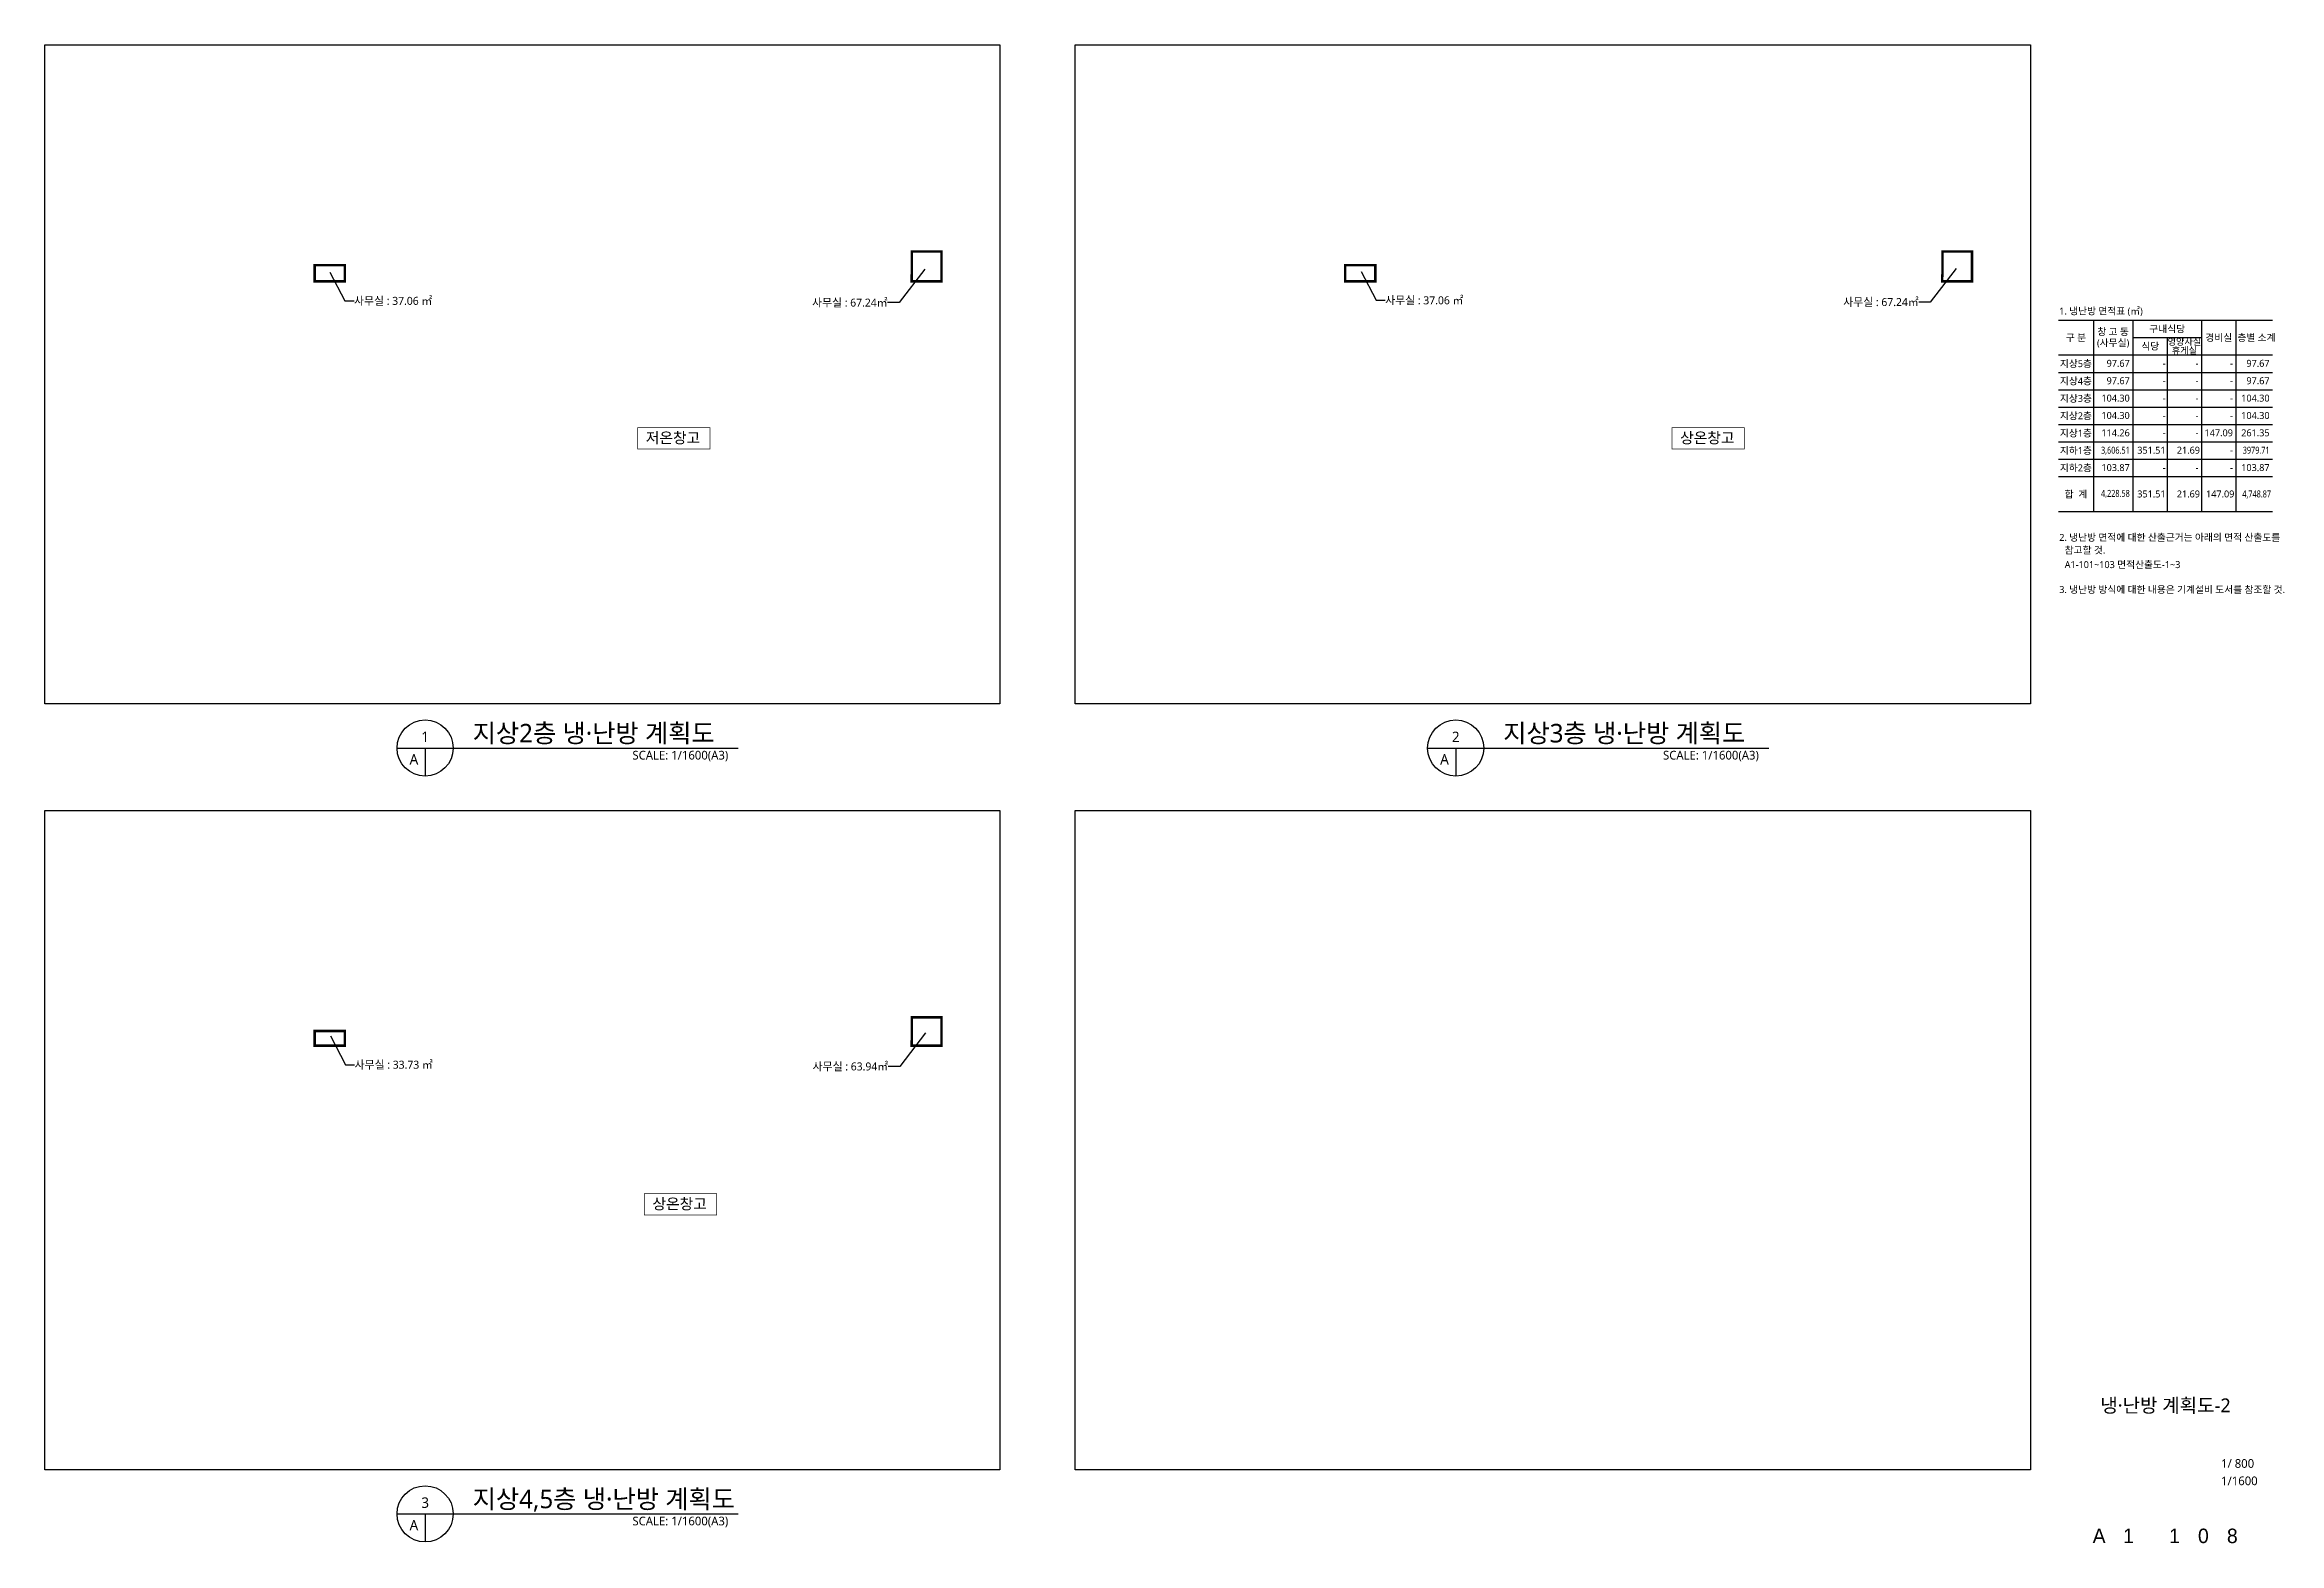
# Model space of a CAD drawing. Header units: millimetres. Extents: x 29268 to 1313442, y 14886 to 428924.
# Drawn here: x 696068 to 1313442, y 14886 to 428924 of the extents above; entities that cross this region are included whole.
import ezdxf
from ezdxf.enums import TextEntityAlignment as Align

# ---------------------------------------------------------------- set-up
doc = ezdxf.new("R2010")
doc.units = ezdxf.units.MM
doc.header["$LTSCALE"] = 1000
doc.linetypes.add('HID', pattern=[2.5, 1.5, -1])
doc.layers.get('DEFPOINTS').update_dxf_attribs({"color": 161})
for name, color, linetype in [('AREA 02 - 창고 사무실(난방구간)', 4, 'HID'), ('DIM', 7, 'Continuous'), ('SYM', 7, 'Continuous'), ('TEXT', 3, 'Continuous'), ('TEXT-TITLE', 6, 'Continuous'), ('TEXT-기입', 6, 'Continuous'), ('TEXT-주', 7, 'Continuous'), ('냉난방 텍스트', 2, 'Continuous')]:
    doc.layers.add(name, color=color, linetype=linetype)
doc.styles.add('CGS', font='cgse', dxfattribs={"bigfont": 'cgs'})
doc.styles.add('나눔바른고딕', font='NanumBarunGothic.ttf')

# ---------------------------------------------------------------- blocks, each defined once
blk = doc.blocks.new('냉난방구획도-NOTE')
blk.add_line((19795, -6000), (19795, -36000))
at = {"layer": 'DIM'}
blk.add_line((13857, -6000), (25733, -6000), dxfattribs=at)
for points in [[(1000, -3000), (38000, -3000)], [(7062, -3000), (7062, -36000)], [(13857, -3000), (13857, -36000)], [(25733, -3000), (25733, -36000)], [(31670, -3000), (31670, -36000)], [(1000, -9000), (38000, -9000)], [(1000, -12000), (38000, -12000)], [(1000, -15000), (38000, -15000)], [(1000, -18000), (38000, -18000)], [(1000, -21000), (38000, -21000)], [(1000, -24000), (38000, -24000)], [(1000, -27000), (38000, -27000)], [(1000, -30000), (38000, -30000)], [(1000, -36000), (38000, -36000)]]:
    blk.add_lwpolyline(points, dxfattribs=at)
at = {"layer": 'TEXT-기입', "style": '나눔바른고딕'}
for s, p in [('1. 냉난방 면적표 (㎡)', (1152, -1412)), ('2. 냉난방 면적에 대한 산출근거는 아래의 면적 산출도를', (1152, -40500)), ('참고할 것.', (2093, -42700)), ('A1-101~103 면적산출도-1~3', (2093, -45200)), ('3. 냉난방 방식에 대한 내용은 기계설비 도서를 참조할 것.', (1152, -49500))]:
    blk.add_text(s, height=1200, dxfattribs=at).set_placement(p, align=Align.MIDDLE_LEFT)
for s, height, p in [('구내식당', 1200, (19795, -4500)), ('구 분', 1200, (4031, -6000)), ('(사무실)', 1200, (10458, -6890)), ('창 고 동', 1200, (10460, -4982)), ('식당', 1200, (16869, -7500)), ('영양사실', 1125, (22764, -6714)), ('휴게실', 1125, (22764, -8197)), ('경비실', 1200, (28701, -6000)), ('층별 소계', 1200, (35210, -6000)), ('지상5층', 1200, (4031, -10500)), ('지상4층', 1200, (4031, -13500)), ('지상3층', 1200, (4031, -16500)), ('지상2층', 1200, (4031, -19500)), ('지상1층', 1200, (4031, -22500)), ('지하1층', 1200, (4031, -25500)), ('지하2층', 1200, (4031, -28500)), ('합  계', 1200, (4031, -33035))]:
    blk.add_text(s, height=height, dxfattribs=at).set_placement(p, align=Align.MIDDLE_CENTER)
for s, p in [('97.67', (13326, -10446)), ('-', (19514, -10446)), ('-', (25201, -10446)), ('-', (31139, -10446)), ('97.67', (37469, -10446)), ('97.67', (13326, -13446)), ('-', (19514, -13446)), ('-', (25201, -13446)), ('-', (31139, -13446)), ('97.67', (37469, -13446)), ('104.30', (13326, -16446)), ('104.30', (13326, -19446)), ('-', (19514, -16446)), ('-', (25201, -16446)), ('-', (31139, -16446)), ('104.30', (37469, -16446)), ('104.30', (37469, -19446)), ('114.26', (13326, -22446)), ('-', (19514, -19446)), ('-', (19514, -22446)), ('-', (25201, -19446)), ('-', (25201, -22446)), ('147.09', (31139, -22446)), ('-', (31139, -19446)), ('261.35', (37469, -22446)), ('351.51', (19514, -25446)), ('21.69', (25451, -25446)), ('-', (31139, -25446)), ('103.87', (13326, -28446)), ('-', (19514, -28446)), ('-', (25201, -28446)), ('-', (31139, -28446)), ('103.87', (37469, -28446)), ('351.51', (19514, -33000)), ('21.69', (25451, -33000)), ('147.09', (31389, -33000))]:
    blk.add_text(s, height=1200, dxfattribs=at).set_placement(p, align=Align.MIDDLE_RIGHT)
at = {"layer": 'TEXT-기입', "style": '나눔바른고딕', "width": 0.8}
for s, p in [('3,606.51', (13326, -25446)), ('3979.71', (37469, -25446)), ('4,228.58', (13326, -32901)), ('4,748.87', (37719, -33000))]:
    blk.add_text(s, height=1200, dxfattribs=at).set_placement(p, align=Align.MIDDLE_RIGHT)

msp = doc.modelspace()

# ---------------------------------------------------------------- linework, layer by layer
for points in [[(696068, 428924), (959996, 428924), (959996, 246781), (696068, 246781)], [(980797, 428924), (1244725, 428924), (1244725, 246781), (980797, 246781)], [(696068, 217341), (959996, 217341), (959996, 35198), (696068, 35198)]]:
    msp.add_lwpolyline(points, close=True)
at = {"layer": 'AREA 02 - 창고 사무실(난방구간)', "const_width": 700}
for points in [[(935586, 363569), (943836, 363569), (943836, 371769), (935648, 371769), (935648, 365106), (935586, 365106)], [(1220315, 363569), (1228565, 363569), (1228565, 371769), (1220377, 371769), (1220377, 365106), (1220315, 365106)], [(770648, 363569), (778973, 363569), (778973, 368019), (770648, 368019)], [(1055377, 363569), (1063702, 363569), (1063702, 368019), (1055377, 368019)], [(935586, 152386), (943836, 152386), (943836, 160186), (935648, 160186), (935648, 153523), (935586, 153523)], [(770648, 152386), (778973, 152386), (778973, 156436), (770648, 156436)]]:
    msp.add_lwpolyline(points, close=True, dxfattribs=at)
at = {"layer": 'DEFPOINTS'}
msp.add_lwpolyline([(980797, 217341), (1244725, 217341), (1244725, 35198), (980797, 35198)], close=True, dxfattribs=at)
at = {"layer": 'SYM'}
for p, q in [((793421, 234604), (887643, 234604)), ((801178, 234604), (801178, 226846)), ((1078150, 234604), (1172372, 234604)), ((1085907, 234604), (1085907, 226846)), ((793421, 23021), (887643, 23021)), ((801178, 23021), (801178, 15263))]:
    msp.add_line(p, q, dxfattribs=at)
for centre in [(801178, 234604), (1085907, 234604), (801178, 23021)]:
    msp.add_circle(centre, 7758, dxfattribs=at)
at = {"layer": 'TEXT-주'}
for points in [[(774885, 366104), (779035, 358152), (781536, 358152)], [(939265, 366940), (932149, 357671), (928944, 357671)], [(1059764, 366254), (1063914, 358302), (1066415, 358302)], [(1224144, 367090), (1217028, 357821), (1213823, 357821)], [(775035, 155071), (779185, 147119), (781686, 147119)], [(939415, 155907), (932299, 146638), (929094, 146638)]]:
    msp.add_lwpolyline(points, dxfattribs=at)
at = {"layer": '냉난방 텍스트', "const_width": 188}
for points in [[(859933, 317194), (879902, 317194), (879902, 323100), (859933, 323100)], [(1145691, 317194), (1165660, 317194), (1165660, 323100), (1145691, 323100)], [(861766, 105556), (881735, 105556), (881735, 111463), (861766, 111463)]]:
    msp.add_lwpolyline(points, close=True, dxfattribs=at)

# ---------------------------------------------------------------- block references
at = {"xscale": 1.59999999996, "yscale": 1.59999999996, "zscale": 1.59999999996}
msp.add_blockref('냉난방구획도-NOTE', (1250800, 357600), dxfattribs=at)

# ---------------------------------------------------------------- texts
at = {"layer": 'TEXT', "style": '나눔바른고딕'}
for s, p in [('지상2층 냉·난방 계획도', (814298, 236155)), ('지상3층 냉·난방 계획도', (1099027, 236155)), ('지상4,5층 냉·난방 계획도', (814298, 24572))]:
    msp.add_text(s, height=5120, dxfattribs=at).set_placement(p)
for s, p in [('1', (801178, 237707)), ('2', (1085907, 237707)), ('A', (798075, 231501)), ('A', (1082804, 231501)), ('3', (801178, 26124)), ('A', (798075, 19917))]:
    msp.add_text(s, height=2880, dxfattribs=at).set_placement(p, align=Align.MIDDLE)
for p in [(884929, 233828), (1169658, 233828), (884929, 22245)]:
    msp.add_text('SCALE: 1/1600(A3)', height=2400, dxfattribs=at).set_placement(p, align=Align.TOP_RIGHT)
at = {"layer": 'TEXT-TITLE', "style": '나눔바른고딕'}
msp.add_text('냉·난방 계획도-2', height=3840, dxfattribs=at).set_placement((1282000, 52985), align=Align.MIDDLE_CENTER)
at = {"layer": 'TEXT-기입', "style": '나눔바른고딕'}
for s, p in [('1/ 800', (1297363, 35023)), ('1/1600', (1297363, 30223))]:
    msp.add_text(s, height=2400, dxfattribs=at).set_placement(p, align=Align.BOTTOM_LEFT)
at = {"layer": 'TEXT-기입', "style": 'CGS'}
for s, p in [('A', (1263662, 16943)), ('1', (1271763, 16943)), ('1', (1284462, 16943)), ('0', (1292462, 16943)), ('8', (1300462, 16943))]:
    msp.add_text(s, height=4000, dxfattribs=at).set_placement(p, align=Align.MIDDLE_CENTER)
at = {"layer": '냉난방 텍스트', "style": '나눔바른고딕'}
for s, p in [('사무실 : 37.06 ㎡', (781536, 358152)), ('사무실 : 37.06 ㎡', (1066415, 358302)), ('사무실 : 33.73 ㎡', (781686, 147119))]:
    msp.add_text(s, height=2200, dxfattribs=at).set_placement(p, align=Align.MIDDLE_LEFT)
for s, p in [('사무실 : 67.24㎡', (928944, 357671)), ('사무실 : 67.24㎡', (1213823, 357821)), ('사무실 : 63.94㎡', (929094, 146638))]:
    msp.add_text(s, height=2200, dxfattribs=at).set_placement(p, align=Align.MIDDLE_RIGHT)
for s, p in [('저온창고', (869661, 320306)), ('상온창고', (1155418, 320306)), ('상온창고', (871493, 108669))]:
    msp.add_text(s, height=3000, dxfattribs=at).set_placement(p, align=Align.MIDDLE_CENTER)

doc.saveas('drawing.dxf')
